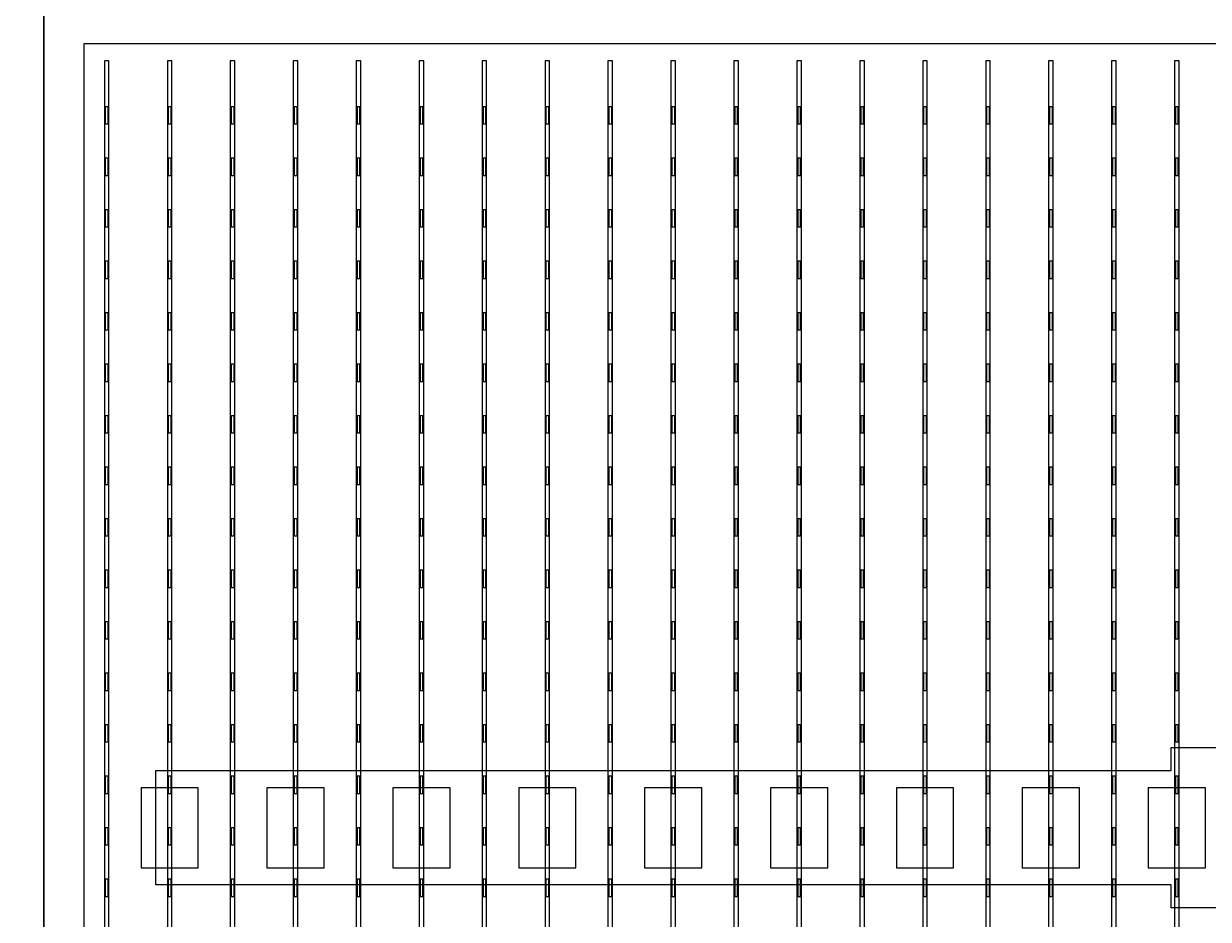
# Model space of a CAD drawing. Header units: millimetres. Extents: x -18 to 142, y -7 to 153.
# Drawn here: x 20.2 to 30.55, y 12.4 to 20.22 of the extents above; entities that cross this region are included whole.
import ezdxf

# ---------------------------------------------------------------- set-up
doc = ezdxf.new("R2010")
doc.units = ezdxf.units.MM
for name, color, linetype in [('BUSBARS', 3, 'Continuous'), ('CELLS', 5, 'Continuous'), ('CONTACT_PADS', 2, 'Continuous'), ('DICING', 4, 'Continuous'), ('FINGERS', 1, 'Continuous'), ('INSULATION', 2, 'Continuous')]:
    doc.layers.add(name, color=color, linetype=linetype)

msp = doc.modelspace()

# ---------------------------------------------------------------- linework, layer by layer
at = {"layer": 'BUSBARS'}
msp.add_lwpolyline([(40.29, 13.7), (40.29, 12.7), (31.42, 12.7), (31.42, 12.5), (30.22, 12.5), (30.22, 12.7), (21.35, 12.7), (21.35, 13.7), (30.22, 13.7), (30.22, 13.9), (31.42, 13.9), (31.42, 13.7), (40.29, 13.7)], close=True, dxfattribs=at)
at = {"layer": 'CELLS'}
for points in [[(20.37, -0.5), (20.37, 20.4), (-0.53, 20.4), (-0.53, -0.5), (20.37, -0.5)], [(41.27, -0.5), (41.27, 20.4), (20.37, 20.4), (20.37, -0.5), (41.27, -0.5)]]:
    msp.add_lwpolyline(points, close=True, dxfattribs=at)
at = {"layer": 'CONTACT_PADS'}
for points in [[(20.933, 19.35), (20.933, 19.5), (20.908, 19.5), (20.908, 19.35), (20.933, 19.35)], [(21.483, 19.35), (21.483, 19.5), (21.458, 19.5), (21.458, 19.35), (21.483, 19.35)], [(22.033, 19.35), (22.033, 19.5), (22.008, 19.5), (22.008, 19.35), (22.033, 19.35)], [(22.583, 19.35), (22.583, 19.5), (22.558, 19.5), (22.558, 19.35), (22.583, 19.35)], [(23.133, 19.35), (23.133, 19.5), (23.108, 19.5), (23.108, 19.35), (23.133, 19.35)], [(23.683, 19.35), (23.683, 19.5), (23.658, 19.5), (23.658, 19.35), (23.683, 19.35)], [(24.233, 19.35), (24.233, 19.5), (24.208, 19.5), (24.208, 19.35), (24.233, 19.35)], [(24.783, 19.35), (24.783, 19.5), (24.758, 19.5), (24.758, 19.35), (24.783, 19.35)], [(25.333, 19.35), (25.333, 19.5), (25.308, 19.5), (25.308, 19.35), (25.333, 19.35)], [(25.883, 19.35), (25.883, 19.5), (25.858, 19.5), (25.858, 19.35), (25.883, 19.35)], [(26.433, 19.35), (26.433, 19.5), (26.408, 19.5), (26.408, 19.35), (26.433, 19.35)], [(26.983, 19.35), (26.983, 19.5), (26.958, 19.5), (26.958, 19.35), (26.983, 19.35)], [(27.533, 19.35), (27.533, 19.5), (27.508, 19.5), (27.508, 19.35), (27.533, 19.35)], [(28.083, 19.35), (28.083, 19.5), (28.058, 19.5), (28.058, 19.35), (28.083, 19.35)], [(28.633, 19.35), (28.633, 19.5), (28.608, 19.5), (28.608, 19.35), (28.633, 19.35)], [(29.183, 19.35), (29.183, 19.5), (29.158, 19.5), (29.158, 19.35), (29.183, 19.35)], [(29.733, 19.35), (29.733, 19.5), (29.708, 19.5), (29.708, 19.35), (29.733, 19.35)], [(30.283, 19.35), (30.283, 19.5), (30.258, 19.5), (30.258, 19.35), (30.283, 19.35)], [(20.933, 18.9), (20.933, 19.05), (20.908, 19.05), (20.908, 18.9), (20.933, 18.9)], [(21.483, 18.9), (21.483, 19.05), (21.458, 19.05), (21.458, 18.9), (21.483, 18.9)], [(22.033, 18.9), (22.033, 19.05), (22.008, 19.05), (22.008, 18.9), (22.033, 18.9)], [(22.583, 18.9), (22.583, 19.05), (22.558, 19.05), (22.558, 18.9), (22.583, 18.9)], [(23.133, 18.9), (23.133, 19.05), (23.108, 19.05), (23.108, 18.9), (23.133, 18.9)], [(23.683, 18.9), (23.683, 19.05), (23.658, 19.05), (23.658, 18.9), (23.683, 18.9)], [(24.233, 18.9), (24.233, 19.05), (24.208, 19.05), (24.208, 18.9), (24.233, 18.9)], [(24.783, 18.9), (24.783, 19.05), (24.758, 19.05), (24.758, 18.9), (24.783, 18.9)], [(25.333, 18.9), (25.333, 19.05), (25.308, 19.05), (25.308, 18.9), (25.333, 18.9)], [(25.883, 18.9), (25.883, 19.05), (25.858, 19.05), (25.858, 18.9), (25.883, 18.9)], [(26.433, 18.9), (26.433, 19.05), (26.408, 19.05), (26.408, 18.9), (26.433, 18.9)], [(26.983, 18.9), (26.983, 19.05), (26.958, 19.05), (26.958, 18.9), (26.983, 18.9)], [(27.533, 18.9), (27.533, 19.05), (27.508, 19.05), (27.508, 18.9), (27.533, 18.9)], [(28.083, 18.9), (28.083, 19.05), (28.058, 19.05), (28.058, 18.9), (28.083, 18.9)], [(28.633, 18.9), (28.633, 19.05), (28.608, 19.05), (28.608, 18.9), (28.633, 18.9)], [(29.183, 18.9), (29.183, 19.05), (29.158, 19.05), (29.158, 18.9), (29.183, 18.9)], [(29.733, 18.9), (29.733, 19.05), (29.708, 19.05), (29.708, 18.9), (29.733, 18.9)], [(30.283, 18.9), (30.283, 19.05), (30.258, 19.05), (30.258, 18.9), (30.283, 18.9)], [(20.933, 18.45), (20.933, 18.6), (20.908, 18.6), (20.908, 18.45), (20.933, 18.45)], [(21.483, 18.45), (21.483, 18.6), (21.458, 18.6), (21.458, 18.45), (21.483, 18.45)], [(22.033, 18.45), (22.033, 18.6), (22.008, 18.6), (22.008, 18.45), (22.033, 18.45)], [(22.583, 18.45), (22.583, 18.6), (22.558, 18.6), (22.558, 18.45), (22.583, 18.45)], [(23.133, 18.45), (23.133, 18.6), (23.108, 18.6), (23.108, 18.45), (23.133, 18.45)], [(23.683, 18.45), (23.683, 18.6), (23.658, 18.6), (23.658, 18.45), (23.683, 18.45)], [(24.233, 18.45), (24.233, 18.6), (24.208, 18.6), (24.208, 18.45), (24.233, 18.45)], [(24.783, 18.45), (24.783, 18.6), (24.758, 18.6), (24.758, 18.45), (24.783, 18.45)], [(25.333, 18.45), (25.333, 18.6), (25.308, 18.6), (25.308, 18.45), (25.333, 18.45)], [(25.883, 18.45), (25.883, 18.6), (25.858, 18.6), (25.858, 18.45), (25.883, 18.45)], [(26.433, 18.45), (26.433, 18.6), (26.408, 18.6), (26.408, 18.45), (26.433, 18.45)], [(26.983, 18.45), (26.983, 18.6), (26.958, 18.6), (26.958, 18.45), (26.983, 18.45)], [(27.533, 18.45), (27.533, 18.6), (27.508, 18.6), (27.508, 18.45), (27.533, 18.45)], [(28.083, 18.45), (28.083, 18.6), (28.058, 18.6), (28.058, 18.45), (28.083, 18.45)], [(28.633, 18.45), (28.633, 18.6), (28.608, 18.6), (28.608, 18.45), (28.633, 18.45)], [(29.183, 18.45), (29.183, 18.6), (29.158, 18.6), (29.158, 18.45), (29.183, 18.45)], [(29.733, 18.45), (29.733, 18.6), (29.708, 18.6), (29.708, 18.45), (29.733, 18.45)], [(30.283, 18.45), (30.283, 18.6), (30.258, 18.6), (30.258, 18.45), (30.283, 18.45)], [(20.933, 18), (20.933, 18.15), (20.908, 18.15), (20.908, 18), (20.933, 18)], [(21.483, 18), (21.483, 18.15), (21.458, 18.15), (21.458, 18), (21.483, 18)], [(22.033, 18), (22.033, 18.15), (22.008, 18.15), (22.008, 18), (22.033, 18)], [(22.583, 18), (22.583, 18.15), (22.558, 18.15), (22.558, 18), (22.583, 18)], [(23.133, 18), (23.133, 18.15), (23.108, 18.15), (23.108, 18), (23.133, 18)], [(23.683, 18), (23.683, 18.15), (23.658, 18.15), (23.658, 18), (23.683, 18)], [(24.233, 18), (24.233, 18.15), (24.208, 18.15), (24.208, 18), (24.233, 18)], [(24.783, 18), (24.783, 18.15), (24.758, 18.15), (24.758, 18), (24.783, 18)], [(25.333, 18), (25.333, 18.15), (25.308, 18.15), (25.308, 18), (25.333, 18)], [(25.883, 18), (25.883, 18.15), (25.858, 18.15), (25.858, 18), (25.883, 18)], [(26.433, 18), (26.433, 18.15), (26.408, 18.15), (26.408, 18), (26.433, 18)], [(26.983, 18), (26.983, 18.15), (26.958, 18.15), (26.958, 18), (26.983, 18)], [(27.533, 18), (27.533, 18.15), (27.508, 18.15), (27.508, 18), (27.533, 18)], [(28.083, 18), (28.083, 18.15), (28.058, 18.15), (28.058, 18), (28.083, 18)], [(28.633, 18), (28.633, 18.15), (28.608, 18.15), (28.608, 18), (28.633, 18)], [(29.183, 18), (29.183, 18.15), (29.158, 18.15), (29.158, 18), (29.183, 18)], [(29.733, 18), (29.733, 18.15), (29.708, 18.15), (29.708, 18), (29.733, 18)], [(30.283, 18), (30.283, 18.15), (30.258, 18.15), (30.258, 18), (30.283, 18)], [(20.933, 17.55), (20.933, 17.7), (20.908, 17.7), (20.908, 17.55), (20.933, 17.55)], [(21.483, 17.55), (21.483, 17.7), (21.458, 17.7), (21.458, 17.55), (21.483, 17.55)], [(22.033, 17.55), (22.033, 17.7), (22.008, 17.7), (22.008, 17.55), (22.033, 17.55)], [(22.583, 17.55), (22.583, 17.7), (22.558, 17.7), (22.558, 17.55), (22.583, 17.55)], [(23.133, 17.55), (23.133, 17.7), (23.108, 17.7), (23.108, 17.55), (23.133, 17.55)], [(23.683, 17.55), (23.683, 17.7), (23.658, 17.7), (23.658, 17.55), (23.683, 17.55)], [(24.233, 17.55), (24.233, 17.7), (24.208, 17.7), (24.208, 17.55), (24.233, 17.55)], [(24.783, 17.55), (24.783, 17.7), (24.758, 17.7), (24.758, 17.55), (24.783, 17.55)], [(25.333, 17.55), (25.333, 17.7), (25.308, 17.7), (25.308, 17.55), (25.333, 17.55)], [(25.883, 17.55), (25.883, 17.7), (25.858, 17.7), (25.858, 17.55), (25.883, 17.55)], [(26.433, 17.55), (26.433, 17.7), (26.408, 17.7), (26.408, 17.55), (26.433, 17.55)], [(26.983, 17.55), (26.983, 17.7), (26.958, 17.7), (26.958, 17.55), (26.983, 17.55)], [(27.533, 17.55), (27.533, 17.7), (27.508, 17.7), (27.508, 17.55), (27.533, 17.55)], [(28.083, 17.55), (28.083, 17.7), (28.058, 17.7), (28.058, 17.55), (28.083, 17.55)], [(28.633, 17.55), (28.633, 17.7), (28.608, 17.7), (28.608, 17.55), (28.633, 17.55)], [(29.183, 17.55), (29.183, 17.7), (29.158, 17.7), (29.158, 17.55), (29.183, 17.55)], [(29.733, 17.55), (29.733, 17.7), (29.708, 17.7), (29.708, 17.55), (29.733, 17.55)], [(30.283, 17.55), (30.283, 17.7), (30.258, 17.7), (30.258, 17.55), (30.283, 17.55)], [(20.933, 17.1), (20.933, 17.25), (20.908, 17.25), (20.908, 17.1), (20.933, 17.1)], [(21.483, 17.1), (21.483, 17.25), (21.458, 17.25), (21.458, 17.1), (21.483, 17.1)], [(22.033, 17.1), (22.033, 17.25), (22.008, 17.25), (22.008, 17.1), (22.033, 17.1)], [(22.583, 17.1), (22.583, 17.25), (22.558, 17.25), (22.558, 17.1), (22.583, 17.1)], [(23.133, 17.1), (23.133, 17.25), (23.108, 17.25), (23.108, 17.1), (23.133, 17.1)], [(23.683, 17.1), (23.683, 17.25), (23.658, 17.25), (23.658, 17.1), (23.683, 17.1)], [(24.233, 17.1), (24.233, 17.25), (24.208, 17.25), (24.208, 17.1), (24.233, 17.1)], [(24.783, 17.1), (24.783, 17.25), (24.758, 17.25), (24.758, 17.1), (24.783, 17.1)], [(25.333, 17.1), (25.333, 17.25), (25.308, 17.25), (25.308, 17.1), (25.333, 17.1)], [(25.883, 17.1), (25.883, 17.25), (25.858, 17.25), (25.858, 17.1), (25.883, 17.1)], [(26.433, 17.1), (26.433, 17.25), (26.408, 17.25), (26.408, 17.1), (26.433, 17.1)], [(26.983, 17.1), (26.983, 17.25), (26.958, 17.25), (26.958, 17.1), (26.983, 17.1)], [(27.533, 17.1), (27.533, 17.25), (27.508, 17.25), (27.508, 17.1), (27.533, 17.1)], [(28.083, 17.1), (28.083, 17.25), (28.058, 17.25), (28.058, 17.1), (28.083, 17.1)], [(28.633, 17.1), (28.633, 17.25), (28.608, 17.25), (28.608, 17.1), (28.633, 17.1)], [(29.183, 17.1), (29.183, 17.25), (29.158, 17.25), (29.158, 17.1), (29.183, 17.1)], [(29.733, 17.1), (29.733, 17.25), (29.708, 17.25), (29.708, 17.1), (29.733, 17.1)], [(30.283, 17.1), (30.283, 17.25), (30.258, 17.25), (30.258, 17.1), (30.283, 17.1)], [(20.933, 16.65), (20.933, 16.8), (20.908, 16.8), (20.908, 16.65), (20.933, 16.65)], [(21.483, 16.65), (21.483, 16.8), (21.458, 16.8), (21.458, 16.65), (21.483, 16.65)], [(22.033, 16.65), (22.033, 16.8), (22.008, 16.8), (22.008, 16.65), (22.033, 16.65)], [(22.583, 16.65), (22.583, 16.8), (22.558, 16.8), (22.558, 16.65), (22.583, 16.65)], [(23.133, 16.65), (23.133, 16.8), (23.108, 16.8), (23.108, 16.65), (23.133, 16.65)], [(23.683, 16.65), (23.683, 16.8), (23.658, 16.8), (23.658, 16.65), (23.683, 16.65)], [(24.233, 16.65), (24.233, 16.8), (24.208, 16.8), (24.208, 16.65), (24.233, 16.65)], [(24.783, 16.65), (24.783, 16.8), (24.758, 16.8), (24.758, 16.65), (24.783, 16.65)], [(25.333, 16.65), (25.333, 16.8), (25.308, 16.8), (25.308, 16.65), (25.333, 16.65)], [(25.883, 16.65), (25.883, 16.8), (25.858, 16.8), (25.858, 16.65), (25.883, 16.65)], [(26.433, 16.65), (26.433, 16.8), (26.408, 16.8), (26.408, 16.65), (26.433, 16.65)], [(26.983, 16.65), (26.983, 16.8), (26.958, 16.8), (26.958, 16.65), (26.983, 16.65)], [(27.533, 16.65), (27.533, 16.8), (27.508, 16.8), (27.508, 16.65), (27.533, 16.65)], [(28.083, 16.65), (28.083, 16.8), (28.058, 16.8), (28.058, 16.65), (28.083, 16.65)], [(28.633, 16.65), (28.633, 16.8), (28.608, 16.8), (28.608, 16.65), (28.633, 16.65)], [(29.183, 16.65), (29.183, 16.8), (29.158, 16.8), (29.158, 16.65), (29.183, 16.65)], [(29.733, 16.65), (29.733, 16.8), (29.708, 16.8), (29.708, 16.65), (29.733, 16.65)], [(30.283, 16.65), (30.283, 16.8), (30.258, 16.8), (30.258, 16.65), (30.283, 16.65)], [(20.933, 16.2), (20.933, 16.35), (20.908, 16.35), (20.908, 16.2), (20.933, 16.2)], [(21.483, 16.2), (21.483, 16.35), (21.458, 16.35), (21.458, 16.2), (21.483, 16.2)], [(22.033, 16.2), (22.033, 16.35), (22.008, 16.35), (22.008, 16.2), (22.033, 16.2)], [(22.583, 16.2), (22.583, 16.35), (22.558, 16.35), (22.558, 16.2), (22.583, 16.2)], [(23.133, 16.2), (23.133, 16.35), (23.108, 16.35), (23.108, 16.2), (23.133, 16.2)], [(23.683, 16.2), (23.683, 16.35), (23.658, 16.35), (23.658, 16.2), (23.683, 16.2)], [(24.233, 16.2), (24.233, 16.35), (24.208, 16.35), (24.208, 16.2), (24.233, 16.2)], [(24.783, 16.2), (24.783, 16.35), (24.758, 16.35), (24.758, 16.2), (24.783, 16.2)], [(25.333, 16.2), (25.333, 16.35), (25.308, 16.35), (25.308, 16.2), (25.333, 16.2)], [(25.883, 16.2), (25.883, 16.35), (25.858, 16.35), (25.858, 16.2), (25.883, 16.2)], [(26.433, 16.2), (26.433, 16.35), (26.408, 16.35), (26.408, 16.2), (26.433, 16.2)], [(26.983, 16.2), (26.983, 16.35), (26.958, 16.35), (26.958, 16.2), (26.983, 16.2)], [(27.533, 16.2), (27.533, 16.35), (27.508, 16.35), (27.508, 16.2), (27.533, 16.2)], [(28.083, 16.2), (28.083, 16.35), (28.058, 16.35), (28.058, 16.2), (28.083, 16.2)], [(28.633, 16.2), (28.633, 16.35), (28.608, 16.35), (28.608, 16.2), (28.633, 16.2)], [(29.183, 16.2), (29.183, 16.35), (29.158, 16.35), (29.158, 16.2), (29.183, 16.2)], [(29.733, 16.2), (29.733, 16.35), (29.708, 16.35), (29.708, 16.2), (29.733, 16.2)], [(30.283, 16.2), (30.283, 16.35), (30.258, 16.35), (30.258, 16.2), (30.283, 16.2)], [(20.933, 15.75), (20.933, 15.9), (20.908, 15.9), (20.908, 15.75), (20.933, 15.75)], [(21.483, 15.75), (21.483, 15.9), (21.458, 15.9), (21.458, 15.75), (21.483, 15.75)], [(22.033, 15.75), (22.033, 15.9), (22.008, 15.9), (22.008, 15.75), (22.033, 15.75)], [(22.583, 15.75), (22.583, 15.9), (22.558, 15.9), (22.558, 15.75), (22.583, 15.75)], [(23.133, 15.75), (23.133, 15.9), (23.108, 15.9), (23.108, 15.75), (23.133, 15.75)], [(23.683, 15.75), (23.683, 15.9), (23.658, 15.9), (23.658, 15.75), (23.683, 15.75)], [(24.233, 15.75), (24.233, 15.9), (24.208, 15.9), (24.208, 15.75), (24.233, 15.75)], [(24.783, 15.75), (24.783, 15.9), (24.758, 15.9), (24.758, 15.75), (24.783, 15.75)], [(25.333, 15.75), (25.333, 15.9), (25.308, 15.9), (25.308, 15.75), (25.333, 15.75)], [(25.883, 15.75), (25.883, 15.9), (25.858, 15.9), (25.858, 15.75), (25.883, 15.75)], [(26.433, 15.75), (26.433, 15.9), (26.408, 15.9), (26.408, 15.75), (26.433, 15.75)], [(26.983, 15.75), (26.983, 15.9), (26.958, 15.9), (26.958, 15.75), (26.983, 15.75)], [(27.533, 15.75), (27.533, 15.9), (27.508, 15.9), (27.508, 15.75), (27.533, 15.75)], [(28.083, 15.75), (28.083, 15.9), (28.058, 15.9), (28.058, 15.75), (28.083, 15.75)], [(28.633, 15.75), (28.633, 15.9), (28.608, 15.9), (28.608, 15.75), (28.633, 15.75)], [(29.183, 15.75), (29.183, 15.9), (29.158, 15.9), (29.158, 15.75), (29.183, 15.75)], [(29.733, 15.75), (29.733, 15.9), (29.708, 15.9), (29.708, 15.75), (29.733, 15.75)], [(30.283, 15.75), (30.283, 15.9), (30.258, 15.9), (30.258, 15.75), (30.283, 15.75)], [(20.933, 15.3), (20.933, 15.45), (20.908, 15.45), (20.908, 15.3), (20.933, 15.3)], [(21.483, 15.3), (21.483, 15.45), (21.458, 15.45), (21.458, 15.3), (21.483, 15.3)], [(22.033, 15.3), (22.033, 15.45), (22.008, 15.45), (22.008, 15.3), (22.033, 15.3)], [(22.583, 15.3), (22.583, 15.45), (22.558, 15.45), (22.558, 15.3), (22.583, 15.3)], [(23.133, 15.3), (23.133, 15.45), (23.108, 15.45), (23.108, 15.3), (23.133, 15.3)], [(23.683, 15.3), (23.683, 15.45), (23.658, 15.45), (23.658, 15.3), (23.683, 15.3)], [(24.233, 15.3), (24.233, 15.45), (24.208, 15.45), (24.208, 15.3), (24.233, 15.3)], [(24.783, 15.3), (24.783, 15.45), (24.758, 15.45), (24.758, 15.3), (24.783, 15.3)], [(25.333, 15.3), (25.333, 15.45), (25.308, 15.45), (25.308, 15.3), (25.333, 15.3)], [(25.883, 15.3), (25.883, 15.45), (25.858, 15.45), (25.858, 15.3), (25.883, 15.3)], [(26.433, 15.3), (26.433, 15.45), (26.408, 15.45), (26.408, 15.3), (26.433, 15.3)], [(26.983, 15.3), (26.983, 15.45), (26.958, 15.45), (26.958, 15.3), (26.983, 15.3)], [(27.533, 15.3), (27.533, 15.45), (27.508, 15.45), (27.508, 15.3), (27.533, 15.3)], [(28.083, 15.3), (28.083, 15.45), (28.058, 15.45), (28.058, 15.3), (28.083, 15.3)], [(28.633, 15.3), (28.633, 15.45), (28.608, 15.45), (28.608, 15.3), (28.633, 15.3)], [(29.183, 15.3), (29.183, 15.45), (29.158, 15.45), (29.158, 15.3), (29.183, 15.3)], [(29.733, 15.3), (29.733, 15.45), (29.708, 15.45), (29.708, 15.3), (29.733, 15.3)], [(30.283, 15.3), (30.283, 15.45), (30.258, 15.45), (30.258, 15.3), (30.283, 15.3)], [(20.933, 14.85), (20.933, 15), (20.908, 15), (20.908, 14.85), (20.933, 14.85)], [(21.483, 14.85), (21.483, 15), (21.458, 15), (21.458, 14.85), (21.483, 14.85)], [(22.033, 14.85), (22.033, 15), (22.008, 15), (22.008, 14.85), (22.033, 14.85)], [(22.583, 14.85), (22.583, 15), (22.558, 15), (22.558, 14.85), (22.583, 14.85)], [(23.133, 14.85), (23.133, 15), (23.108, 15), (23.108, 14.85), (23.133, 14.85)], [(23.683, 14.85), (23.683, 15), (23.658, 15), (23.658, 14.85), (23.683, 14.85)], [(24.233, 14.85), (24.233, 15), (24.208, 15), (24.208, 14.85), (24.233, 14.85)], [(24.783, 14.85), (24.783, 15), (24.758, 15), (24.758, 14.85), (24.783, 14.85)], [(25.333, 14.85), (25.333, 15), (25.308, 15), (25.308, 14.85), (25.333, 14.85)], [(25.883, 14.85), (25.883, 15), (25.858, 15), (25.858, 14.85), (25.883, 14.85)], [(26.433, 14.85), (26.433, 15), (26.408, 15), (26.408, 14.85), (26.433, 14.85)], [(26.983, 14.85), (26.983, 15), (26.958, 15), (26.958, 14.85), (26.983, 14.85)], [(27.533, 14.85), (27.533, 15), (27.508, 15), (27.508, 14.85), (27.533, 14.85)], [(28.083, 14.85), (28.083, 15), (28.058, 15), (28.058, 14.85), (28.083, 14.85)], [(28.633, 14.85), (28.633, 15), (28.608, 15), (28.608, 14.85), (28.633, 14.85)], [(29.183, 14.85), (29.183, 15), (29.158, 15), (29.158, 14.85), (29.183, 14.85)], [(29.733, 14.85), (29.733, 15), (29.708, 15), (29.708, 14.85), (29.733, 14.85)], [(30.283, 14.85), (30.283, 15), (30.258, 15), (30.258, 14.85), (30.283, 14.85)], [(20.933, 14.4), (20.933, 14.55), (20.908, 14.55), (20.908, 14.4), (20.933, 14.4)], [(21.483, 14.4), (21.483, 14.55), (21.458, 14.55), (21.458, 14.4), (21.483, 14.4)], [(22.033, 14.4), (22.033, 14.55), (22.008, 14.55), (22.008, 14.4), (22.033, 14.4)], [(22.583, 14.4), (22.583, 14.55), (22.558, 14.55), (22.558, 14.4), (22.583, 14.4)], [(23.133, 14.4), (23.133, 14.55), (23.108, 14.55), (23.108, 14.4), (23.133, 14.4)], [(23.683, 14.4), (23.683, 14.55), (23.658, 14.55), (23.658, 14.4), (23.683, 14.4)], [(24.233, 14.4), (24.233, 14.55), (24.208, 14.55), (24.208, 14.4), (24.233, 14.4)], [(24.783, 14.4), (24.783, 14.55), (24.758, 14.55), (24.758, 14.4), (24.783, 14.4)], [(25.333, 14.4), (25.333, 14.55), (25.308, 14.55), (25.308, 14.4), (25.333, 14.4)], [(25.883, 14.4), (25.883, 14.55), (25.858, 14.55), (25.858, 14.4), (25.883, 14.4)], [(26.433, 14.4), (26.433, 14.55), (26.408, 14.55), (26.408, 14.4), (26.433, 14.4)], [(26.983, 14.4), (26.983, 14.55), (26.958, 14.55), (26.958, 14.4), (26.983, 14.4)], [(27.533, 14.4), (27.533, 14.55), (27.508, 14.55), (27.508, 14.4), (27.533, 14.4)], [(28.083, 14.4), (28.083, 14.55), (28.058, 14.55), (28.058, 14.4), (28.083, 14.4)], [(28.633, 14.4), (28.633, 14.55), (28.608, 14.55), (28.608, 14.4), (28.633, 14.4)], [(29.183, 14.4), (29.183, 14.55), (29.158, 14.55), (29.158, 14.4), (29.183, 14.4)], [(29.733, 14.4), (29.733, 14.55), (29.708, 14.55), (29.708, 14.4), (29.733, 14.4)], [(30.283, 14.4), (30.283, 14.55), (30.258, 14.55), (30.258, 14.4), (30.283, 14.4)], [(20.933, 13.95), (20.933, 14.1), (20.908, 14.1), (20.908, 13.95), (20.933, 13.95)], [(21.483, 13.95), (21.483, 14.1), (21.458, 14.1), (21.458, 13.95), (21.483, 13.95)], [(22.033, 13.95), (22.033, 14.1), (22.008, 14.1), (22.008, 13.95), (22.033, 13.95)], [(22.583, 13.95), (22.583, 14.1), (22.558, 14.1), (22.558, 13.95), (22.583, 13.95)], [(23.133, 13.95), (23.133, 14.1), (23.108, 14.1), (23.108, 13.95), (23.133, 13.95)], [(23.683, 13.95), (23.683, 14.1), (23.658, 14.1), (23.658, 13.95), (23.683, 13.95)], [(24.233, 13.95), (24.233, 14.1), (24.208, 14.1), (24.208, 13.95), (24.233, 13.95)], [(24.783, 13.95), (24.783, 14.1), (24.758, 14.1), (24.758, 13.95), (24.783, 13.95)], [(25.333, 13.95), (25.333, 14.1), (25.308, 14.1), (25.308, 13.95), (25.333, 13.95)], [(25.883, 13.95), (25.883, 14.1), (25.858, 14.1), (25.858, 13.95), (25.883, 13.95)], [(26.433, 13.95), (26.433, 14.1), (26.408, 14.1), (26.408, 13.95), (26.433, 13.95)], [(26.983, 13.95), (26.983, 14.1), (26.958, 14.1), (26.958, 13.95), (26.983, 13.95)], [(27.533, 13.95), (27.533, 14.1), (27.508, 14.1), (27.508, 13.95), (27.533, 13.95)], [(28.083, 13.95), (28.083, 14.1), (28.058, 14.1), (28.058, 13.95), (28.083, 13.95)], [(28.633, 13.95), (28.633, 14.1), (28.608, 14.1), (28.608, 13.95), (28.633, 13.95)], [(29.183, 13.95), (29.183, 14.1), (29.158, 14.1), (29.158, 13.95), (29.183, 13.95)], [(29.733, 13.95), (29.733, 14.1), (29.708, 14.1), (29.708, 13.95), (29.733, 13.95)], [(30.283, 13.95), (30.283, 14.1), (30.258, 14.1), (30.258, 13.95), (30.283, 13.95)], [(20.933, 13.5), (20.933, 13.65), (20.908, 13.65), (20.908, 13.5), (20.933, 13.5)], [(21.483, 13.5), (21.483, 13.65), (21.458, 13.65), (21.458, 13.5), (21.483, 13.5)], [(22.033, 13.5), (22.033, 13.65), (22.008, 13.65), (22.008, 13.5), (22.033, 13.5)], [(22.583, 13.5), (22.583, 13.65), (22.558, 13.65), (22.558, 13.5), (22.583, 13.5)], [(23.133, 13.5), (23.133, 13.65), (23.108, 13.65), (23.108, 13.5), (23.133, 13.5)], [(23.683, 13.5), (23.683, 13.65), (23.658, 13.65), (23.658, 13.5), (23.683, 13.5)], [(24.233, 13.5), (24.233, 13.65), (24.208, 13.65), (24.208, 13.5), (24.233, 13.5)], [(24.783, 13.5), (24.783, 13.65), (24.758, 13.65), (24.758, 13.5), (24.783, 13.5)], [(25.333, 13.5), (25.333, 13.65), (25.308, 13.65), (25.308, 13.5), (25.333, 13.5)], [(25.883, 13.5), (25.883, 13.65), (25.858, 13.65), (25.858, 13.5), (25.883, 13.5)], [(26.433, 13.5), (26.433, 13.65), (26.408, 13.65), (26.408, 13.5), (26.433, 13.5)], [(26.983, 13.5), (26.983, 13.65), (26.958, 13.65), (26.958, 13.5), (26.983, 13.5)], [(27.533, 13.5), (27.533, 13.65), (27.508, 13.65), (27.508, 13.5), (27.533, 13.5)], [(28.083, 13.5), (28.083, 13.65), (28.058, 13.65), (28.058, 13.5), (28.083, 13.5)], [(28.633, 13.5), (28.633, 13.65), (28.608, 13.65), (28.608, 13.5), (28.633, 13.5)], [(29.183, 13.5), (29.183, 13.65), (29.158, 13.65), (29.158, 13.5), (29.183, 13.5)], [(29.733, 13.5), (29.733, 13.65), (29.708, 13.65), (29.708, 13.5), (29.733, 13.5)], [(30.283, 13.5), (30.283, 13.65), (30.258, 13.65), (30.258, 13.5), (30.283, 13.5)], [(20.933, 13.05), (20.933, 13.2), (20.908, 13.2), (20.908, 13.05), (20.933, 13.05)], [(21.483, 13.05), (21.483, 13.2), (21.458, 13.2), (21.458, 13.05), (21.483, 13.05)], [(22.033, 13.05), (22.033, 13.2), (22.008, 13.2), (22.008, 13.05), (22.033, 13.05)], [(22.583, 13.05), (22.583, 13.2), (22.558, 13.2), (22.558, 13.05), (22.583, 13.05)], [(23.133, 13.05), (23.133, 13.2), (23.108, 13.2), (23.108, 13.05), (23.133, 13.05)], [(23.683, 13.05), (23.683, 13.2), (23.658, 13.2), (23.658, 13.05), (23.683, 13.05)], [(24.233, 13.05), (24.233, 13.2), (24.208, 13.2), (24.208, 13.05), (24.233, 13.05)], [(24.783, 13.05), (24.783, 13.2), (24.758, 13.2), (24.758, 13.05), (24.783, 13.05)], [(25.333, 13.05), (25.333, 13.2), (25.308, 13.2), (25.308, 13.05), (25.333, 13.05)], [(25.883, 13.05), (25.883, 13.2), (25.858, 13.2), (25.858, 13.05), (25.883, 13.05)], [(26.433, 13.05), (26.433, 13.2), (26.408, 13.2), (26.408, 13.05), (26.433, 13.05)], [(26.983, 13.05), (26.983, 13.2), (26.958, 13.2), (26.958, 13.05), (26.983, 13.05)], [(27.533, 13.05), (27.533, 13.2), (27.508, 13.2), (27.508, 13.05), (27.533, 13.05)], [(28.083, 13.05), (28.083, 13.2), (28.058, 13.2), (28.058, 13.05), (28.083, 13.05)], [(28.633, 13.05), (28.633, 13.2), (28.608, 13.2), (28.608, 13.05), (28.633, 13.05)], [(29.183, 13.05), (29.183, 13.2), (29.158, 13.2), (29.158, 13.05), (29.183, 13.05)], [(29.733, 13.05), (29.733, 13.2), (29.708, 13.2), (29.708, 13.05), (29.733, 13.05)], [(30.283, 13.05), (30.283, 13.2), (30.258, 13.2), (30.258, 13.05), (30.283, 13.05)], [(20.933, 12.6), (20.933, 12.75), (20.908, 12.75), (20.908, 12.6), (20.933, 12.6)], [(21.483, 12.6), (21.483, 12.75), (21.458, 12.75), (21.458, 12.6), (21.483, 12.6)], [(22.033, 12.6), (22.033, 12.75), (22.008, 12.75), (22.008, 12.6), (22.033, 12.6)], [(22.583, 12.6), (22.583, 12.75), (22.558, 12.75), (22.558, 12.6), (22.583, 12.6)], [(23.133, 12.6), (23.133, 12.75), (23.108, 12.75), (23.108, 12.6), (23.133, 12.6)], [(23.683, 12.6), (23.683, 12.75), (23.658, 12.75), (23.658, 12.6), (23.683, 12.6)], [(24.233, 12.6), (24.233, 12.75), (24.208, 12.75), (24.208, 12.6), (24.233, 12.6)], [(24.783, 12.6), (24.783, 12.75), (24.758, 12.75), (24.758, 12.6), (24.783, 12.6)], [(25.333, 12.6), (25.333, 12.75), (25.308, 12.75), (25.308, 12.6), (25.333, 12.6)], [(25.883, 12.6), (25.883, 12.75), (25.858, 12.75), (25.858, 12.6), (25.883, 12.6)], [(26.433, 12.6), (26.433, 12.75), (26.408, 12.75), (26.408, 12.6), (26.433, 12.6)], [(26.983, 12.6), (26.983, 12.75), (26.958, 12.75), (26.958, 12.6), (26.983, 12.6)], [(27.533, 12.6), (27.533, 12.75), (27.508, 12.75), (27.508, 12.6), (27.533, 12.6)], [(28.083, 12.6), (28.083, 12.75), (28.058, 12.75), (28.058, 12.6), (28.083, 12.6)], [(28.633, 12.6), (28.633, 12.75), (28.608, 12.75), (28.608, 12.6), (28.633, 12.6)], [(29.183, 12.6), (29.183, 12.75), (29.158, 12.75), (29.158, 12.6), (29.183, 12.6)], [(29.733, 12.6), (29.733, 12.75), (29.708, 12.75), (29.708, 12.6), (29.733, 12.6)], [(30.283, 12.6), (30.283, 12.75), (30.258, 12.75), (30.258, 12.6), (30.283, 12.6)]]:
    msp.add_lwpolyline(points, close=True, dxfattribs=at)
at = {"layer": 'DICING'}
for q in [(20.37, 152.65), (20.37, 152.65), (20.37, 152.65), (20.37, 152.65), (20.37, 152.65), (20.37, 152.65), (20.37, 152.65), (20.37, 152.65), (20.37, 152.65), (20.37, 152.65), (20.37, 152.65), (20.37, 152.65), (20.37, 131.75), (20.37, 131.75), (20.37, 131.75), (20.37, 131.75), (20.37, 131.75), (20.37, 131.75), (20.37, 131.75), (20.37, 131.75), (20.37, 131.75), (20.37, 131.75), (20.37, 131.75), (20.37, 131.75), (20.37, 110.85), (20.37, 110.85), (20.37, 110.85), (20.37, 110.85), (20.37, 110.85), (20.37, 110.85), (20.37, 110.85), (20.37, 110.85), (20.37, 110.85), (20.37, 110.85), (20.37, 110.85), (20.37, 110.85), (20.37, 89.95), (20.37, 89.95), (20.37, 89.95), (20.37, 89.95), (20.37, 89.95), (20.37, 89.95), (20.37, 89.95), (20.37, 89.95), (20.37, 89.95), (20.37, 89.95), (20.37, 89.95), (20.37, 89.95), (20.37, 69.05), (20.37, 69.05), (20.37, 69.05), (20.37, 69.05), (20.37, 69.05), (20.37, 69.05), (20.37, 69.05), (20.37, 69.05), (20.37, 69.05), (20.37, 69.05), (20.37, 69.05), (20.37, 69.05), (20.37, 48.15), (20.37, 48.15), (20.37, 48.15), (20.37, 48.15), (20.37, 48.15), (20.37, 48.15), (20.37, 48.15), (20.37, 48.15), (20.37, 48.15), (20.37, 48.15), (20.37, 48.15), (20.37, 48.15), (20.37, 27.25), (20.37, 27.25), (20.37, 27.25), (20.37, 27.25), (20.37, 27.25), (20.37, 27.25), (20.37, 27.25), (20.37, 27.25), (20.37, 27.25), (20.37, 27.25), (20.37, 27.25)]:
    msp.add_line((20.37, -7.35), q, dxfattribs=at)
at = {"layer": 'FINGERS'}
for points in [[(20.94, 0), (20.94, 19.9), (20.9, 19.9), (20.9, 0), (20.94, 0)], [(21.49, 0), (21.49, 19.9), (21.45, 19.9), (21.45, 0), (21.49, 0)], [(22.04, 0), (22.04, 19.9), (22, 19.9), (22, 0), (22.04, 0)], [(22.59, 0), (22.59, 19.9), (22.55, 19.9), (22.55, 0), (22.59, 0)], [(23.14, 0), (23.14, 19.9), (23.1, 19.9), (23.1, 0), (23.14, 0)], [(23.69, 0), (23.69, 19.9), (23.65, 19.9), (23.65, 0), (23.69, 0)], [(24.24, 0), (24.24, 19.9), (24.2, 19.9), (24.2, 0), (24.24, 0)], [(24.79, 0), (24.79, 19.9), (24.75, 19.9), (24.75, 0), (24.79, 0)], [(25.34, 0), (25.34, 19.9), (25.3, 19.9), (25.3, 0), (25.34, 0)], [(25.89, 0), (25.89, 19.9), (25.85, 19.9), (25.85, 0), (25.89, 0)], [(26.44, 0), (26.44, 19.9), (26.4, 19.9), (26.4, 0), (26.44, 0)], [(26.99, 0), (26.99, 19.9), (26.95, 19.9), (26.95, 0), (26.99, 0)], [(27.54, 0), (27.54, 19.9), (27.5, 19.9), (27.5, 0), (27.54, 0)], [(28.09, 0), (28.09, 19.9), (28.05, 19.9), (28.05, 0), (28.09, 0)], [(28.64, 0), (28.64, 19.9), (28.6, 19.9), (28.6, 0), (28.64, 0)], [(29.19, 0), (29.19, 19.9), (29.15, 19.9), (29.15, 0), (29.19, 0)], [(29.74, 0), (29.74, 19.9), (29.7, 19.9), (29.7, 0), (29.74, 0)], [(30.29, 0), (30.29, 19.9), (30.25, 19.9), (30.25, 0), (30.29, 0)]]:
    msp.add_lwpolyline(points, close=True, dxfattribs=at)
at = {"layer": 'INSULATION'}
for points in [[(40.92, -0.15), (40.92, 20.05), (20.72, 20.05), (20.72, -0.15), (40.92, -0.15)], [(21.72, 12.85), (21.72, 13.55), (21.22, 13.55), (21.22, 12.85), (21.72, 12.85)], [(22.82, 12.85), (22.82, 13.55), (22.32, 13.55), (22.32, 12.85), (22.82, 12.85)], [(23.92, 12.85), (23.92, 13.55), (23.42, 13.55), (23.42, 12.85), (23.92, 12.85)], [(25.02, 12.85), (25.02, 13.55), (24.52, 13.55), (24.52, 12.85), (25.02, 12.85)], [(26.12, 12.85), (26.12, 13.55), (25.62, 13.55), (25.62, 12.85), (26.12, 12.85)], [(27.22, 12.85), (27.22, 13.55), (26.72, 13.55), (26.72, 12.85), (27.22, 12.85)], [(28.32, 12.85), (28.32, 13.55), (27.82, 13.55), (27.82, 12.85), (28.32, 12.85)], [(29.42, 12.85), (29.42, 13.55), (28.92, 13.55), (28.92, 12.85), (29.42, 12.85)], [(30.52, 12.85), (30.52, 13.55), (30.02, 13.55), (30.02, 12.85), (30.52, 12.85)]]:
    msp.add_lwpolyline(points, close=True, dxfattribs=at)

doc.saveas('drawing.dxf')
